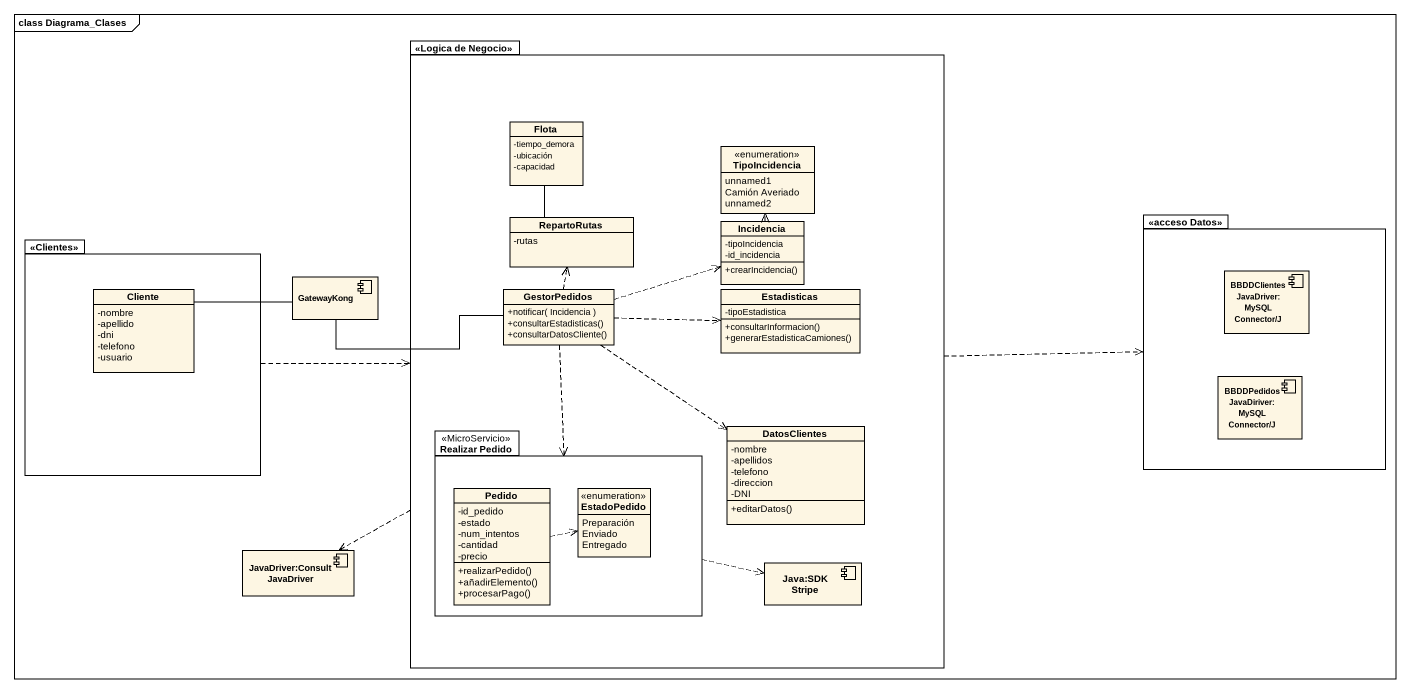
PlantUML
@startuml
mainframe class Diagrama_Clases
allowmixing
hide circle
hide empty members
skinparam classAttributeIconSize 0
package "<<Logica de Negocio>>" as Logica_de_Negocio {
  class Flota {
    -tiempo_demora
    -ubicación
    -capacidad
  }
  enum TipoIncidencia {
    unnamed1
    Camión Averiado
    unnamed2
  }
  class RepartoRutas {
    -rutas
  }
  class Incidencia {
    -tipoIncidencia
    -id_incidencia
    +crearIncidencia()
  }
  class GestorPedidos {
    +notificar( Incidencia )
    +consultarEstadisticas()
    +consultarDatosCliente()
  }
  class Estadisticas {
    -tipoEstadistica
    +consultarInformacion()
    +generarEstadisticaCamiones()
  }
  class DatosClientes {
    -nombre
    -apellidos
    -telefono
    -direccion
    -DNI
    +editarDatos()
  }
  package "Realizar Pedido" as Realizar_Pedido <<MicroServicio>> {
    class Pedido {
      -id_pedido
      -estado
      -num_intentos
      -cantidad
      -precio
      +realizarPedido()
      +añadirElemento()
      +procesarPago()
    }
    enum EstadoPedido {
      Preparación
      Enviado
      Entregado
    }
  }
  component "Java:SDK Stripe" as Java_SDK_Stripe
}
package "<<acceso Datos>>" as acceso_Datos {
  component "BBDDClientes JavaDriver: MySQL Connector/J" as BBDDClientes_JavaDriver
  component "BBDDPedidos JavaDiriver: MySQL Connector/J" as BBDDPedidos_JavaDiriver
}
package "<<Clientes>>" as Clientes {
  class Cliente {
    -nombre
    -apellido
    -dni
    -telefono
    -usuario
  }
}
component GatewayKong
component "JavaDriver:Consult JavaDriver" as JavaDriver_Consult
Logica_de_Negocio .right.> acceso_Datos
Logica_de_Negocio .left.> JavaDriver_Consult
Flota -- RepartoRutas
Incidencia .up.> TipoIncidencia
Clientes .right.> Logica_de_Negocio
Cliente -right- GatewayKong
GatewayKong -right- GestorPedidos
GestorPedidos .up.> RepartoRutas
GestorPedidos .right.> Incidencia
GestorPedidos .right.> Estadisticas
GestorPedidos ..> DatosClientes
GestorPedidos ..> Realizar_Pedido
Realizar_Pedido .right.> Java_SDK_Stripe
Pedido .right.> EstadoPedido
@enduml
